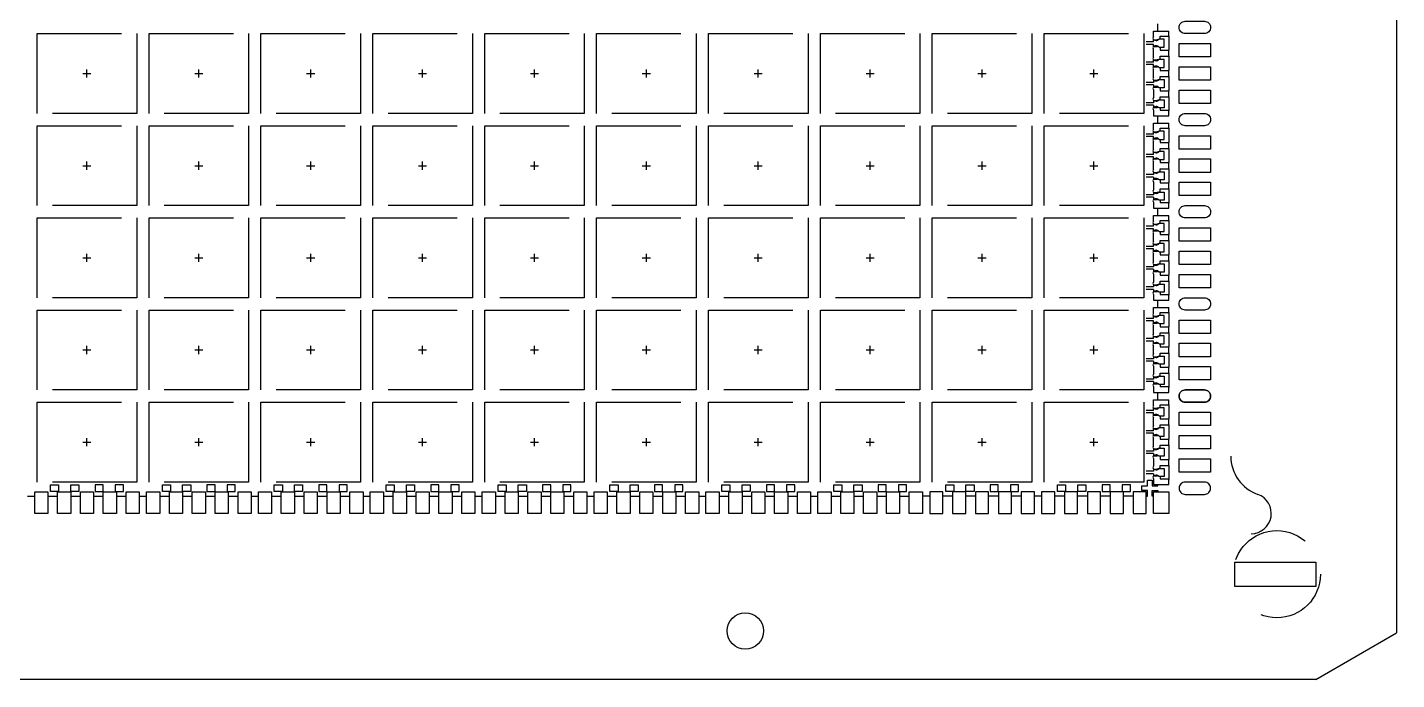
# Model space of a CAD drawing. Header units: millimetres. Extents: x -1.93 to 4.89, y -2.06 to 2.17.
# Drawn here: x -0.005 to 2.025, y -2.058 to -1.092 of the extents above; entities that cross this region are included whole.
import ezdxf

# ---------------------------------------------------------------- set-up
doc = ezdxf.new("R2010")
doc.units = ezdxf.units.MM
doc.header["$LTSCALE"] = 0.5
for name, pattern in [('CENTER', [50.8, 31.75, -6.35, 6.35, -6.35]), ('HIDDEN', [0.375, 0.25, -0.125]), ('PHANTOM', [2.5, 1.25, -0.25, 0.25, -0.25, 0.25, -0.25])]:
    doc.linetypes.add(name, pattern=pattern)
for name, color, linetype in [('1D', 4, 'Continuous'), ('BTM', 7, 'HIDDEN'), ('CEN', 2, 'CENTER'), ('PKG', 1, 'PHANTOM')]:
    doc.layers.add(name, color=color, linetype=linetype)

# ---------------------------------------------------------------- blocks, each defined once
blk = doc.blocks.new('*U0')
at = {"layer": 'CEN', "ltscale": 0.005}
for p, q in [((-0.006, 0), (0.006, 0)), ((0, -0.006), (0, 0.006))]:
    blk.add_line(p, q, dxfattribs=at)
at = {"layer": 'PKG', "color": 1, "linetype": 'HIDDEN'}
blk.add_lwpolyline([(-0.0738, -0.0591), (-0.0738, 0.0591), (0.0738, 0.0591), (0.0738, -0.0591)], close=True, dxfattribs=at)
blk = doc.blocks.new('*U1')
at = {"layer": 'CEN', "color": 0, "linetype": 'ByBlock', "lineweight": -2, "transparency": 16777216}
for p in [(1.659, 0.546), (1.8249, 0.546), (1.9908, 0.546), (2.1567, 0.546), (2.3226, 0.546), (2.4885, 0.546), (2.6544, 0.546), (2.8203, 0.546), (2.9862, 0.546), (3.1521, 0.546), (1.659, 0.4095), (1.8249, 0.4095), (1.9908, 0.4095), (2.1567, 0.4095), (2.3226, 0.4095), (2.4885, 0.4095), (2.6544, 0.4095), (2.8203, 0.4095), (2.9862, 0.4095), (3.1521, 0.4095), (1.659, 0.273), (1.8249, 0.273), (1.9908, 0.273), (2.1567, 0.273), (2.3226, 0.273), (2.4885, 0.273), (2.6544, 0.273), (2.8203, 0.273), (2.9862, 0.273), (3.1521, 0.273), (1.659, 0.1365), (1.8249, 0.1365), (1.9908, 0.1365), (2.1567, 0.1365), (2.3226, 0.1365), (2.4885, 0.1365), (2.6544, 0.1365), (2.8203, 0.1365), (2.9862, 0.1365), (3.1521, 0.1365), (1.659, 0), (1.8249, 0), (1.9908, 0), (2.1567, 0), (2.3226, 0), (2.4885, 0), (2.6544, 0), (2.8203, 0), (2.9862, 0), (3.1521, 0)]:
    blk.add_blockref('*U0', p, dxfattribs=at)

msp = doc.modelspace()

# ---------------------------------------------------------------- linework, layer by layer
for p, q in [((2.0248, -0.663), (2.0248, -1.9887)), ((1.9048, -2.058), (2.0248, -1.9887)), ((1.9048, -2.058), (-1.8527, -2.058))]:
    msp.add_line(p, q)
at = {"ltscale": 0.03}
for p, q in [((1.6644, -1.1061), (1.6644, -1.0974)), ((1.6644, -1.0974), (1.6873, -1.0974)), ((1.6644, -1.1102), (1.6696, -1.1102)), ((1.6726, -1.1093), (1.6696, -1.1102)), ((1.6741, -1.1093), (1.6726, -1.1093)), ((1.6741, -1.1093), (1.6741, -1.1048)), ((1.6741, -1.1048), (1.6873, -1.1048)), ((1.6873, -1.1048), (1.6873, -1.0974)), ((1.6644, -1.1204), (1.6696, -1.1204)), ((1.6644, -1.1361), (1.6644, -1.1244)), ((1.6726, -1.1213), (1.6696, -1.1204)), ((1.6726, -1.1213), (1.6741, -1.1213)), ((1.6741, -1.1213), (1.6741, -1.1258)), ((1.6741, -1.1258), (1.6873, -1.1258)), ((1.6741, -1.1393), (1.6741, -1.1348)), ((1.6741, -1.1348), (1.6873, -1.1348)), ((1.6873, -1.1348), (1.6873, -1.1258)), ((1.6644, -1.1402), (1.6696, -1.1402)), ((1.6644, -1.1504), (1.6696, -1.1504)), ((1.6644, -1.1661), (1.6644, -1.1544)), ((1.6726, -1.1393), (1.6696, -1.1402)), ((1.6726, -1.1513), (1.6696, -1.1504)), ((1.6741, -1.1393), (1.6726, -1.1393)), ((1.6726, -1.1513), (1.6741, -1.1513)), ((1.6741, -1.1513), (1.6741, -1.1558)), ((1.6741, -1.1558), (1.6873, -1.1558)), ((1.6873, -1.1648), (1.6873, -1.1558)), ((1.6644, -1.1702), (1.6696, -1.1702)), ((1.6726, -1.1693), (1.6696, -1.1702)), ((1.6726, -1.1693), (1.6741, -1.1693)), ((1.6741, -1.1693), (1.6741, -1.1648)), ((1.6741, -1.1648), (1.6873, -1.1648)), ((1.6644, -1.1804), (1.6696, -1.1804)), ((1.6644, -1.1844), (1.6644, -1.1961)), ((1.6726, -1.1813), (1.6696, -1.1804)), ((1.6741, -1.1813), (1.6726, -1.1813)), ((1.6741, -1.1813), (1.6741, -1.1858)), ((1.6741, -1.1858), (1.6873, -1.1858)), ((1.6741, -1.1993), (1.6741, -1.1948)), ((1.6741, -1.1948), (1.6873, -1.1948)), ((1.6873, -1.1948), (1.6873, -1.1858)), ((1.6644, -1.2002), (1.6696, -1.2002)), ((1.6644, -1.2002), (1.6696, -1.2002)), ((1.6644, -1.2104), (1.6696, -1.2104)), ((1.6644, -1.2104), (1.6696, -1.2104)), ((1.6644, -1.2144), (1.6644, -1.2231)), ((1.6726, -1.1993), (1.6696, -1.2002)), ((1.6726, -1.2113), (1.6696, -1.2104)), ((1.6726, -1.1993), (1.6741, -1.1993)), ((1.6741, -1.2113), (1.6726, -1.2113)), ((1.6741, -1.2113), (1.6741, -1.2146)), ((1.6741, -1.2146), (1.6873, -1.2146)), ((1.6873, -1.2231), (1.6873, -1.2146)), ((1.6644, -1.2231), (1.6873, -1.2231)), ((1.6644, -1.2426), (1.6644, -1.2339)), ((1.6644, -1.2339), (1.6873, -1.2339)), ((1.6873, -1.2413), (1.6873, -1.2339)), ((1.6644, -1.2467), (1.6696, -1.2467)), ((1.6644, -1.2569), (1.6696, -1.2569)), ((1.6726, -1.2458), (1.6696, -1.2467)), ((1.6726, -1.2578), (1.6696, -1.2569)), ((1.6741, -1.2458), (1.6726, -1.2458)), ((1.6726, -1.2578), (1.6741, -1.2578)), ((1.6741, -1.2458), (1.6741, -1.2413)), ((1.6741, -1.2413), (1.6873, -1.2413)), ((1.6741, -1.2578), (1.6741, -1.2623)), ((1.6644, -1.2726), (1.6644, -1.2609)), ((1.6644, -1.2767), (1.6696, -1.2767)), ((1.6726, -1.2758), (1.6696, -1.2767)), ((1.6741, -1.2758), (1.6726, -1.2758)), ((1.6741, -1.2623), (1.6873, -1.2623)), ((1.6741, -1.2758), (1.6741, -1.2713)), ((1.6741, -1.2713), (1.6873, -1.2713)), ((1.6873, -1.2713), (1.6873, -1.2623)), ((1.6644, -1.2869), (1.6696, -1.2869)), ((1.6644, -1.3026), (1.6644, -1.2909)), ((1.6726, -1.2878), (1.6696, -1.2869)), ((1.6726, -1.2878), (1.6741, -1.2878)), ((1.6741, -1.2878), (1.6741, -1.2923)), ((1.6741, -1.2923), (1.6873, -1.2923)), ((1.6873, -1.3013), (1.6873, -1.2923)), ((1.6644, -1.3067), (1.6696, -1.3067)), ((1.6644, -1.3169), (1.6696, -1.3169)), ((1.6726, -1.3058), (1.6696, -1.3067)), ((1.6726, -1.3178), (1.6696, -1.3169)), ((1.6726, -1.3058), (1.6741, -1.3058)), ((1.6741, -1.3178), (1.6726, -1.3178)), ((1.6741, -1.3058), (1.6741, -1.3013)), ((1.6741, -1.3013), (1.6873, -1.3013)), ((1.6741, -1.3178), (1.6741, -1.3223)), ((1.6644, -1.3209), (1.6644, -1.3326)), ((1.6644, -1.3367), (1.6696, -1.3367)), ((1.6644, -1.3367), (1.6696, -1.3367)), ((1.6726, -1.3358), (1.6696, -1.3367)), ((1.6726, -1.3358), (1.6741, -1.3358)), ((1.6741, -1.3223), (1.6873, -1.3223)), ((1.6741, -1.3358), (1.6741, -1.3313)), ((1.6741, -1.3313), (1.6873, -1.3313)), ((1.6873, -1.3313), (1.6873, -1.3223)), ((1.6644, -1.3469), (1.6696, -1.3469)), ((1.6644, -1.3469), (1.6696, -1.3469)), ((1.6644, -1.3509), (1.6644, -1.3596)), ((1.6644, -1.3596), (1.6873, -1.3596)), ((1.6726, -1.3478), (1.6696, -1.3469)), ((1.6741, -1.3478), (1.6726, -1.3478)), ((1.6741, -1.3478), (1.6741, -1.3511)), ((1.6741, -1.3511), (1.6873, -1.3511)), ((1.6873, -1.3596), (1.6873, -1.3511)), ((1.6644, -1.3791), (1.6644, -1.3704)), ((1.6644, -1.3704), (1.6873, -1.3704)), ((1.6741, -1.3823), (1.6741, -1.3778)), ((1.6741, -1.3778), (1.6873, -1.3778)), ((1.6873, -1.3778), (1.6873, -1.3704)), ((1.6644, -1.3832), (1.6696, -1.3832)), ((1.6644, -1.3934), (1.6696, -1.3934)), ((1.6644, -1.4091), (1.6644, -1.3974)), ((1.6726, -1.3823), (1.6696, -1.3832)), ((1.6726, -1.3943), (1.6696, -1.3934)), ((1.6741, -1.3823), (1.6726, -1.3823)), ((1.6726, -1.3943), (1.6741, -1.3943)), ((1.6741, -1.3943), (1.6741, -1.3988)), ((1.6741, -1.3988), (1.6873, -1.3988)), ((1.6873, -1.4078), (1.6873, -1.3988)), ((1.6644, -1.4132), (1.6696, -1.4132)), ((1.6726, -1.4123), (1.6696, -1.4132)), ((1.6741, -1.4123), (1.6726, -1.4123)), ((1.6741, -1.4123), (1.6741, -1.4078)), ((1.6741, -1.4078), (1.6873, -1.4078)), ((1.6644, -1.4234), (1.6696, -1.4234)), ((1.6644, -1.4391), (1.6644, -1.4274)), ((1.6726, -1.4243), (1.6696, -1.4234)), ((1.6726, -1.4243), (1.6741, -1.4243)), ((1.6741, -1.4243), (1.6741, -1.4288)), ((1.6741, -1.4288), (1.6873, -1.4288)), ((1.6741, -1.4423), (1.6741, -1.4378)), ((1.6741, -1.4378), (1.6873, -1.4378)), ((1.6873, -1.4378), (1.6873, -1.4288)), ((1.6644, -1.4432), (1.6696, -1.4432)), ((1.6644, -1.4534), (1.6696, -1.4534)), ((1.6644, -1.4574), (1.6644, -1.4691)), ((1.6726, -1.4423), (1.6696, -1.4432)), ((1.6726, -1.4543), (1.6696, -1.4534)), ((1.6726, -1.4423), (1.6741, -1.4423)), ((1.6741, -1.4543), (1.6726, -1.4543)), ((1.6741, -1.4543), (1.6741, -1.4588)), ((1.6741, -1.4588), (1.6873, -1.4588)), ((1.6873, -1.4678), (1.6873, -1.4588)), ((1.6644, -1.4732), (1.6696, -1.4732)), ((1.6644, -1.4732), (1.6696, -1.4732)), ((1.6726, -1.4723), (1.6696, -1.4732)), ((1.6726, -1.4723), (1.6741, -1.4723)), ((1.6741, -1.4723), (1.6741, -1.4678)), ((1.6741, -1.4678), (1.6873, -1.4678)), ((1.6644, -1.4834), (1.6696, -1.4834)), ((1.6644, -1.4834), (1.6696, -1.4834)), ((1.6644, -1.4874), (1.6644, -1.4961)), ((1.6644, -1.4961), (1.6873, -1.4961)), ((1.6726, -1.4843), (1.6696, -1.4834)), ((1.6741, -1.4843), (1.6726, -1.4843)), ((1.6741, -1.4843), (1.6741, -1.4876)), ((1.6741, -1.4876), (1.6873, -1.4876)), ((1.6873, -1.4961), (1.6873, -1.4876)), ((1.6644, -1.5156), (1.6644, -1.5069)), ((1.6644, -1.5069), (1.6873, -1.5069)), ((1.6644, -1.5197), (1.6696, -1.5197)), ((1.6726, -1.5188), (1.6696, -1.5197)), ((1.6741, -1.5188), (1.6726, -1.5188)), ((1.6741, -1.5188), (1.6741, -1.5143)), ((1.6741, -1.5143), (1.6873, -1.5143)), ((1.6873, -1.5143), (1.6873, -1.5069)), ((1.6644, -1.5299), (1.6696, -1.5299)), ((1.6644, -1.5456), (1.6644, -1.5339)), ((1.6726, -1.5308), (1.6696, -1.5299)), ((1.6726, -1.5308), (1.6741, -1.5308)), ((1.6741, -1.5308), (1.6741, -1.5353)), ((1.6741, -1.5353), (1.6873, -1.5353)), ((1.6873, -1.5443), (1.6873, -1.5353)), ((1.6644, -1.5497), (1.6696, -1.5497)), ((1.6644, -1.5599), (1.6696, -1.5599)), ((1.6726, -1.5488), (1.6696, -1.5497)), ((1.6726, -1.5608), (1.6696, -1.5599)), ((1.6741, -1.5488), (1.6726, -1.5488)), ((1.6726, -1.5608), (1.6741, -1.5608)), ((1.6741, -1.5488), (1.6741, -1.5443)), ((1.6741, -1.5443), (1.6873, -1.5443)), ((1.6741, -1.5608), (1.6741, -1.5653)), ((1.6644, -1.5756), (1.6644, -1.5639)), ((1.6644, -1.5797), (1.6696, -1.5797)), ((1.6726, -1.5788), (1.6696, -1.5797)), ((1.6726, -1.5788), (1.6741, -1.5788)), ((1.6741, -1.5653), (1.6873, -1.5653)), ((1.6741, -1.5788), (1.6741, -1.5743)), ((1.6741, -1.5743), (1.6873, -1.5743)), ((1.6873, -1.5743), (1.6873, -1.5653)), ((1.6644, -1.5899), (1.6696, -1.5899)), ((1.6644, -1.5939), (1.6644, -1.6056)), ((1.6726, -1.5908), (1.6696, -1.5899)), ((1.6741, -1.5908), (1.6726, -1.5908)), ((1.6741, -1.5908), (1.6741, -1.5953)), ((1.6741, -1.5953), (1.6873, -1.5953)), ((1.6873, -1.6043), (1.6873, -1.5953)), ((1.6644, -1.6097), (1.6696, -1.6097)), ((1.6644, -1.6097), (1.6696, -1.6097)), ((1.6644, -1.6199), (1.6696, -1.6199)), ((1.6644, -1.6199), (1.6696, -1.6199)), ((1.6644, -1.6239), (1.6644, -1.6326)), ((1.6726, -1.6088), (1.6696, -1.6097)), ((1.6726, -1.6208), (1.6696, -1.6199)), ((1.6726, -1.6088), (1.6741, -1.6088)), ((1.6741, -1.6208), (1.6726, -1.6208)), ((1.6741, -1.6088), (1.6741, -1.6043)), ((1.6741, -1.6043), (1.6873, -1.6043)), ((1.6741, -1.6208), (1.6741, -1.6241)), ((1.6741, -1.6241), (1.6873, -1.6241)), ((1.6873, -1.6326), (1.6873, -1.6241)), ((1.6644, -1.6326), (1.6873, -1.6326)), ((1.6644, -1.6521), (1.6644, -1.6434)), ((1.6644, -1.6434), (1.6873, -1.6434)), ((1.6873, -1.6508), (1.6873, -1.6434)), ((1.6644, -1.6562), (1.6696, -1.6562)), ((1.6726, -1.6553), (1.6696, -1.6562)), ((1.6741, -1.6553), (1.6726, -1.6553)), ((1.6741, -1.6553), (1.6741, -1.6508)), ((1.6741, -1.6508), (1.6873, -1.6508)), ((1.6644, -1.6664), (1.6696, -1.6664)), ((1.6644, -1.6821), (1.6644, -1.6704)), ((1.6726, -1.6673), (1.6696, -1.6664)), ((1.6726, -1.6673), (1.6741, -1.6673)), ((1.6741, -1.6673), (1.6741, -1.6718)), ((1.6741, -1.6718), (1.6873, -1.6718)), ((1.6741, -1.6853), (1.6741, -1.6808)), ((1.6741, -1.6808), (1.6873, -1.6808)), ((1.6873, -1.6808), (1.6873, -1.6718)), ((1.6644, -1.6862), (1.6696, -1.6862)), ((1.6644, -1.6964), (1.6696, -1.6964)), ((1.6644, -1.7121), (1.6644, -1.7004)), ((1.6726, -1.6853), (1.6696, -1.6862)), ((1.6726, -1.6973), (1.6696, -1.6964)), ((1.6741, -1.6853), (1.6726, -1.6853)), ((1.6726, -1.6973), (1.6741, -1.6973)), ((1.6741, -1.6973), (1.6741, -1.7018)), ((1.6741, -1.7018), (1.6873, -1.7018)), ((1.6873, -1.7108), (1.6873, -1.7018)), ((1.6644, -1.7162), (1.6696, -1.7162)), ((1.6726, -1.7153), (1.6696, -1.7162)), ((1.6726, -1.7153), (1.6741, -1.7153)), ((1.6741, -1.7153), (1.6741, -1.7108)), ((1.6741, -1.7108), (1.6873, -1.7108)), ((1.6644, -1.7264), (1.6696, -1.7264)), ((1.6644, -1.7304), (1.6644, -1.7421)), ((1.6726, -1.7273), (1.6696, -1.7264)), ((1.6726, -1.7453), (1.6696, -1.7462)), ((1.6741, -1.7273), (1.6726, -1.7273)), ((1.6726, -1.7453), (1.6741, -1.7453)), ((1.6741, -1.7273), (1.6741, -1.7318)), ((1.6741, -1.7318), (1.6873, -1.7318)), ((1.6741, -1.7453), (1.6741, -1.7408)), ((1.6741, -1.7408), (1.6873, -1.7408)), ((1.6873, -1.7408), (1.6873, -1.7318)), ((1.6644, -1.7462), (1.6696, -1.7462)), ((1.6644, -1.7462), (1.6696, -1.7462)), ((1.6644, -1.7564), (1.6696, -1.7564)), ((1.6644, -1.7564), (1.6696, -1.7564)), ((1.6644, -1.7604), (1.6644, -1.7691)), ((1.6726, -1.7573), (1.6696, -1.7564)), ((1.6741, -1.7573), (1.6726, -1.7573)), ((1.6741, -1.7573), (1.6741, -1.7606)), ((1.6741, -1.7606), (1.6873, -1.7606)), ((1.6873, -1.7691), (1.6873, -1.7606)), ((1.6644, -1.7691), (1.6873, -1.7691))]:
    msp.add_line(p, q, dxfattribs=at)
for points in [[(1.7115, -1.0829), (1.7398, -1.0829, -0.414214), (1.749, -1.092), (1.749, -1.092, -0.414214), (1.7398, -1.1012), (1.7115, -1.1012, -0.414214), (1.7023, -1.092), (1.7023, -1.092, -0.414214)], [(1.7115, -1.2194), (1.7398, -1.2194, -0.414214), (1.749, -1.2285), (1.749, -1.2285, -0.414214), (1.7398, -1.2377), (1.7115, -1.2377, -0.414214), (1.7023, -1.2285), (1.7023, -1.2285, -0.414214)], [(1.7115, -1.3559), (1.7398, -1.3559, -0.414214), (1.749, -1.365), (1.749, -1.365, -0.414214), (1.7398, -1.3742), (1.7115, -1.3742, -0.414214), (1.7023, -1.365), (1.7023, -1.365, -0.414214)], [(1.7115, -1.4924), (1.7398, -1.4924, -0.414214), (1.749, -1.5015), (1.749, -1.5015, -0.414214), (1.7398, -1.5107), (1.7115, -1.5107, -0.414214), (1.7023, -1.5015), (1.7023, -1.5015, -0.414214)], [(1.7115, -1.6289), (1.7398, -1.6289, -0.414214), (1.749, -1.638), (1.749, -1.638, -0.414214), (1.7398, -1.6472), (1.7115, -1.6472, -0.414214), (1.7023, -1.638), (1.7023, -1.638, -0.414214)], [(1.7115, -1.6472), (1.7398, -1.6472, 0.414214), (1.749, -1.638), (1.749, -1.638, 0.414214), (1.7398, -1.6289), (1.7115, -1.6289, 0.414214), (1.7023, -1.638), (1.7023, -1.638, 0.414214)], [(1.7115, -1.7837), (1.7398, -1.7837, 0.414214), (1.749, -1.7745), (1.749, -1.7745, 0.414214), (1.7398, -1.7654), (1.7115, -1.7654, 0.414214), (1.7023, -1.7745), (1.7023, -1.7745, 0.414214)]]:
    msp.add_lwpolyline(points, format="xyb", close=True, dxfattribs=at)
for points in [[(1.7023, -1.1159), (1.749, -1.1159), (1.749, -1.1357), (1.7023, -1.1357)], [(1.7023, -1.1504), (1.749, -1.1504), (1.749, -1.1702), (1.7023, -1.1702)], [(1.7023, -1.1849), (1.749, -1.1849), (1.749, -1.2047), (1.7023, -1.2047)], [(1.7023, -1.2524), (1.749, -1.2524), (1.749, -1.2722), (1.7023, -1.2722)], [(1.7023, -1.2869), (1.749, -1.2869), (1.749, -1.3067), (1.7023, -1.3067)], [(1.7023, -1.3214), (1.749, -1.3214), (1.749, -1.3412), (1.7023, -1.3412)], [(1.7023, -1.3889), (1.749, -1.3889), (1.749, -1.4087), (1.7023, -1.4087)], [(1.7023, -1.4234), (1.749, -1.4234), (1.749, -1.4432), (1.7023, -1.4432)], [(1.7023, -1.4579), (1.749, -1.4579), (1.749, -1.4777), (1.7023, -1.4777)], [(1.7023, -1.5254), (1.749, -1.5254), (1.749, -1.5452), (1.7023, -1.5452)], [(1.7023, -1.5599), (1.749, -1.5599), (1.749, -1.5797), (1.7023, -1.5797)], [(1.7023, -1.5944), (1.749, -1.5944), (1.749, -1.6142), (1.7023, -1.6142)], [(1.7023, -1.6619), (1.749, -1.6619), (1.749, -1.6817), (1.7023, -1.6817)], [(1.7023, -1.6964), (1.749, -1.6964), (1.749, -1.7162), (1.7023, -1.7162)], [(1.7023, -1.7309), (1.749, -1.7309), (1.749, -1.7507), (1.7023, -1.7507)], [(0.0054, -1.7799), (0.0249, -1.7799), (0.0249, -1.812), (0.0054, -1.812)], [(0.0393, -1.7799), (0.0588, -1.7799), (0.0588, -1.812), (0.0393, -1.812)], [(0.0732, -1.7799), (0.0927, -1.7799), (0.0927, -1.812), (0.0732, -1.812)], [(0.1071, -1.7799), (0.1266, -1.7799), (0.1266, -1.812), (0.1071, -1.812)], [(0.141, -1.7799), (0.1605, -1.7799), (0.1605, -1.812), (0.141, -1.812)], [(0.1713, -1.7799), (0.1908, -1.7799), (0.1908, -1.812), (0.1713, -1.812)], [(0.2052, -1.7799), (0.2247, -1.7799), (0.2247, -1.812), (0.2052, -1.812)], [(0.2391, -1.7799), (0.2586, -1.7799), (0.2586, -1.812), (0.2391, -1.812)], [(0.273, -1.7799), (0.2925, -1.7799), (0.2925, -1.812), (0.273, -1.812)], [(0.3069, -1.7799), (0.3264, -1.7799), (0.3264, -1.812), (0.3069, -1.812)], [(0.3372, -1.7799), (0.3567, -1.7799), (0.3567, -1.812), (0.3372, -1.812)], [(0.3711, -1.7799), (0.3906, -1.7799), (0.3906, -1.812), (0.3711, -1.812)], [(0.405, -1.7799), (0.4245, -1.7799), (0.4245, -1.812), (0.405, -1.812)], [(0.4389, -1.7799), (0.4584, -1.7799), (0.4584, -1.812), (0.4389, -1.812)], [(0.4728, -1.7799), (0.4923, -1.7799), (0.4923, -1.812), (0.4728, -1.812)], [(0.5031, -1.7799), (0.5226, -1.7799), (0.5226, -1.812), (0.5031, -1.812)], [(0.537, -1.7799), (0.5565, -1.7799), (0.5565, -1.812), (0.537, -1.812)], [(0.5709, -1.7799), (0.5904, -1.7799), (0.5904, -1.812), (0.5709, -1.812)], [(0.6048, -1.7799), (0.6243, -1.7799), (0.6243, -1.812), (0.6048, -1.812)], [(0.6387, -1.7799), (0.6582, -1.7799), (0.6582, -1.812), (0.6387, -1.812)], [(0.669, -1.7799), (0.6885, -1.7799), (0.6885, -1.812), (0.669, -1.812)], [(0.7029, -1.7799), (0.7224, -1.7799), (0.7224, -1.812), (0.7029, -1.812)], [(0.7368, -1.7799), (0.7563, -1.7799), (0.7563, -1.812), (0.7368, -1.812)], [(0.7707, -1.7799), (0.7902, -1.7799), (0.7902, -1.812), (0.7707, -1.812)], [(0.8046, -1.7799), (0.8241, -1.7799), (0.8241, -1.812), (0.8046, -1.812)], [(0.8349, -1.7799), (0.8544, -1.7799), (0.8544, -1.812), (0.8349, -1.812)], [(0.8688, -1.7799), (0.8883, -1.7799), (0.8883, -1.812), (0.8688, -1.812)], [(0.9027, -1.7799), (0.9222, -1.7799), (0.9222, -1.812), (0.9027, -1.812)], [(0.9366, -1.7799), (0.9561, -1.7799), (0.9561, -1.812), (0.9366, -1.812)], [(0.9705, -1.7799), (0.99, -1.7799), (0.99, -1.812), (0.9705, -1.812)], [(1.0008, -1.7799), (1.0203, -1.7799), (1.0203, -1.812), (1.0008, -1.812)], [(1.0347, -1.7799), (1.0542, -1.7799), (1.0542, -1.812), (1.0347, -1.812)], [(1.0686, -1.7799), (1.0881, -1.7799), (1.0881, -1.812), (1.0686, -1.812)], [(1.1025, -1.7799), (1.122, -1.7799), (1.122, -1.812), (1.1025, -1.812)], [(1.1364, -1.7799), (1.1559, -1.7799), (1.1559, -1.812), (1.1364, -1.812)], [(1.1667, -1.7799), (1.1862, -1.7799), (1.1862, -1.812), (1.1667, -1.812)], [(1.2006, -1.7799), (1.2201, -1.7799), (1.2201, -1.812), (1.2006, -1.812)], [(1.2345, -1.7799), (1.254, -1.7799), (1.254, -1.812), (1.2345, -1.812)], [(1.2684, -1.7799), (1.2879, -1.7799), (1.2879, -1.812), (1.2684, -1.812)], [(1.3023, -1.7799), (1.3218, -1.7799), (1.3218, -1.812), (1.3023, -1.812)], [(1.3521, -1.7799), (1.3326, -1.7799), (1.3326, -1.812), (1.3521, -1.812)], [(1.386, -1.7799), (1.3665, -1.7799), (1.3665, -1.812), (1.386, -1.812)], [(1.4199, -1.7799), (1.4004, -1.7799), (1.4004, -1.812), (1.4199, -1.812)], [(1.4538, -1.7799), (1.4343, -1.7799), (1.4343, -1.812), (1.4538, -1.812)], [(1.4877, -1.7799), (1.4682, -1.7799), (1.4682, -1.812), (1.4877, -1.812)], [(1.518, -1.7799), (1.4985, -1.7799), (1.4985, -1.812), (1.518, -1.812)], [(1.5519, -1.7799), (1.5324, -1.7799), (1.5324, -1.812), (1.5519, -1.812)], [(1.5858, -1.7799), (1.5663, -1.7799), (1.5663, -1.812), (1.5858, -1.812)], [(1.6197, -1.7799), (1.6002, -1.7799), (1.6002, -1.812), (1.6197, -1.812)], [(1.6536, -1.7799), (1.6341, -1.7799), (1.6341, -1.812), (1.6536, -1.812)], [(1.6644, -1.7799), (1.6873, -1.7799), (1.6873, -1.812), (1.6644, -1.812)]]:
    msp.add_lwpolyline(points, close=True, dxfattribs=at)
at = {"ltscale": 0.1}
msp.add_lwpolyline([(1.7848, -1.884), (1.9048, -1.884), (1.9048, -1.92), (1.7848, -1.92)], close=True, dxfattribs=at)
at = {"color": 0}
msp.add_circle((1.059, -1.986), 0.027, dxfattribs=at)
at = {"ltscale": 0.03}
for centre, radius, start, end in [((1.6662, -1.1081), 0.00275, 132.2759, 227.7241), ((1.6686, -1.1036), 0.00775, 237.5482, 266.9625), ((1.6682, -1.1055), 0.00582, 269.7529, 320.2809), ((1.6662, -1.1224), 0.00275, 132.2759, 227.7241), ((1.6662, -1.1381), 0.00275, 132.2759, 227.7241), ((1.6686, -1.1269), 0.00775, 93.0375, 122.4518), ((1.6682, -1.125), 0.00582, 39.7191, 90.2471), ((1.6662, -1.1524), 0.00275, 132.2759, 227.7241), ((1.6686, -1.1336), 0.00775, 237.5482, 266.9625), ((1.6686, -1.1569), 0.00775, 93.0375, 122.4518), ((1.6682, -1.1355), 0.00582, 269.7529, 320.2809), ((1.6682, -1.155), 0.00582, 39.7191, 90.2471), ((1.6662, -1.1681), 0.00275, 132.2759, 227.7241), ((1.6686, -1.1636), 0.00775, 237.5482, 266.9625), ((1.6682, -1.1655), 0.00582, 269.7529, 320.2809), ((1.6662, -1.1824), 0.00275, 132.2759, 227.7241), ((1.6662, -1.1981), 0.00275, 132.2759, 227.7241), ((1.6686, -1.1869), 0.00775, 93.0375, 122.4518), ((1.6682, -1.185), 0.00582, 39.7191, 90.2471), ((1.6662, -1.2124), 0.00275, 132.2759, 227.7241), ((1.6686, -1.1936), 0.00775, 237.5482, 266.9625), ((1.6686, -1.2169), 0.00775, 93.0375, 122.4518), ((1.6682, -1.1955), 0.00582, 269.7529, 320.2809), ((1.6682, -1.215), 0.00582, 39.7191, 90.2471), ((1.6662, -1.2446), 0.00275, 132.2759, 227.7241), ((1.6662, -1.2589), 0.00275, 132.2759, 227.7241), ((1.6686, -1.2401), 0.00775, 237.5482, 266.9625), ((1.6686, -1.2634), 0.00775, 93.0375, 122.4518), ((1.6682, -1.242), 0.00582, 269.7529, 320.2809), ((1.6682, -1.2615), 0.00582, 39.7191, 90.2471), ((1.6662, -1.2746), 0.00275, 132.2759, 227.7241), ((1.6686, -1.2701), 0.00775, 237.5482, 266.9625), ((1.6682, -1.272), 0.00582, 269.7529, 320.2809), ((1.6662, -1.2889), 0.00275, 132.2759, 227.7241), ((1.6686, -1.2934), 0.00775, 93.0375, 122.4518), ((1.6682, -1.2915), 0.00582, 39.7191, 90.2471), ((1.6662, -1.3046), 0.00275, 132.2759, 227.7241), ((1.6662, -1.3189), 0.00275, 132.2759, 227.7241), ((1.6686, -1.3001), 0.00775, 237.5482, 266.9625), ((1.6686, -1.3234), 0.00775, 93.0375, 122.4518), ((1.6682, -1.302), 0.00582, 269.7529, 320.2809), ((1.6682, -1.3215), 0.00582, 39.7191, 90.2471), ((1.6662, -1.3346), 0.00275, 132.2759, 227.7241), ((1.6686, -1.3301), 0.00775, 237.5482, 266.9625), ((1.6682, -1.332), 0.00582, 269.7529, 320.2809), ((1.6662, -1.3489), 0.00275, 132.2759, 227.7241), ((1.6686, -1.3534), 0.00775, 93.0375, 122.4518), ((1.6682, -1.3515), 0.00582, 39.7191, 90.2471), ((1.6662, -1.3811), 0.00275, 132.2759, 227.7241), ((1.6662, -1.3954), 0.00275, 132.2759, 227.7241), ((1.6686, -1.3766), 0.00775, 237.5482, 266.9625), ((1.6686, -1.3999), 0.00775, 93.0375, 122.4518), ((1.6682, -1.3785), 0.00582, 269.7529, 320.2809), ((1.6682, -1.398), 0.00582, 39.7191, 90.2471), ((1.6662, -1.4111), 0.00275, 132.2759, 227.7241), ((1.6686, -1.4066), 0.00775, 237.5482, 266.9625), ((1.6682, -1.4085), 0.00582, 269.7529, 320.2809), ((1.6662, -1.4254), 0.00275, 132.2759, 227.7241), ((1.6662, -1.4411), 0.00275, 132.2759, 227.7241), ((1.6686, -1.4299), 0.00775, 93.0375, 122.4518), ((1.6682, -1.428), 0.00582, 39.7191, 90.2471), ((1.6662, -1.4554), 0.00275, 132.2759, 227.7241), ((1.6686, -1.4366), 0.00775, 237.5482, 266.9625), ((1.6686, -1.4599), 0.00775, 93.0375, 122.4518), ((1.6682, -1.4385), 0.00582, 269.7529, 320.2809), ((1.6682, -1.458), 0.00582, 39.7191, 90.2471), ((1.6662, -1.4711), 0.00275, 132.2759, 227.7241), ((1.6686, -1.4666), 0.00775, 237.5482, 266.9625), ((1.6682, -1.4685), 0.00582, 269.7529, 320.2809), ((1.6662, -1.4854), 0.00275, 132.2759, 227.7241), ((1.6686, -1.4899), 0.00775, 93.0375, 122.4518), ((1.6682, -1.488), 0.00582, 39.7191, 90.2471), ((1.6662, -1.5176), 0.00275, 132.2759, 227.7241), ((1.6686, -1.5131), 0.00775, 237.5482, 266.9625), ((1.6682, -1.515), 0.00582, 269.7529, 320.2809), ((1.6662, -1.5319), 0.00275, 132.2759, 227.7241), ((1.6686, -1.5364), 0.00775, 93.0375, 122.4518), ((1.6682, -1.5345), 0.00582, 39.7191, 90.2471), ((1.6662, -1.5476), 0.00275, 132.2759, 227.7241), ((1.6662, -1.5619), 0.00275, 132.2759, 227.7241), ((1.6686, -1.5431), 0.00775, 237.5482, 266.9625), ((1.6686, -1.5664), 0.00775, 93.0375, 122.4518), ((1.6682, -1.545), 0.00582, 269.7529, 320.2809), ((1.6682, -1.5645), 0.00582, 39.7191, 90.2471), ((1.6662, -1.5776), 0.00275, 132.2759, 227.7241), ((1.6686, -1.5731), 0.00775, 237.5482, 266.9625), ((1.6682, -1.575), 0.00582, 269.7529, 320.2809), ((1.6662, -1.5919), 0.00275, 132.2759, 227.7241), ((1.6686, -1.5964), 0.00775, 93.0375, 122.4518), ((1.6682, -1.5945), 0.00582, 39.7191, 90.2471), ((1.6662, -1.6076), 0.00275, 132.2759, 227.7241), ((1.6662, -1.6219), 0.00275, 132.2759, 227.7241), ((1.6686, -1.6031), 0.00775, 237.5482, 266.9625), ((1.6686, -1.6264), 0.00775, 93.0375, 122.4518), ((1.6682, -1.605), 0.00582, 269.7529, 320.2809), ((1.6682, -1.6245), 0.00582, 39.7191, 90.2471), ((1.6662, -1.6541), 0.00275, 132.2759, 227.7241), ((1.6686, -1.6496), 0.00775, 237.5482, 266.9625), ((1.6682, -1.6515), 0.00582, 269.7529, 320.2809), ((1.6662, -1.6684), 0.00275, 132.2759, 227.7241), ((1.6662, -1.6841), 0.00275, 132.2759, 227.7241), ((1.6686, -1.6729), 0.00775, 93.0375, 122.4518), ((1.6682, -1.671), 0.00582, 39.7191, 90.2471), ((1.6662, -1.6984), 0.00275, 132.2759, 227.7241), ((1.6686, -1.6796), 0.00775, 237.5482, 266.9625), ((1.6686, -1.7029), 0.00775, 93.0375, 122.4518), ((1.6682, -1.6815), 0.00582, 269.7529, 320.2809), ((1.6682, -1.701), 0.00582, 39.7191, 90.2471), ((1.6662, -1.7141), 0.00275, 132.2759, 227.7241), ((1.6686, -1.7096), 0.00775, 237.5482, 266.9625), ((1.6686, -1.7329), 0.00775, 93.0375, 122.4518), ((1.6682, -1.7115), 0.00582, 269.7529, 320.2809), ((1.6682, -1.731), 0.00582, 39.7191, 90.2471), ((1.6662, -1.7284), 0.00275, 132.2759, 227.7241), ((1.6662, -1.7441), 0.00275, 132.2759, 227.7241), ((1.6682, -1.7415), 0.00582, 269.7529, 320.2809), ((1.6662, -1.7584), 0.00275, 132.2759, 227.7241), ((1.6686, -1.7396), 0.00775, 237.5482, 266.9625), ((1.6686, -1.7629), 0.00775, 93.0375, 122.4518), ((1.6682, -1.761), 0.00582, 39.7191, 90.2471)]:
    msp.add_arc(centre, radius, start, end, dxfattribs=at)
at = {"layer": '1D', "linetype": 'HIDDEN'}
msp.add_circle((1.8472, -1.902), 0.0646, dxfattribs=at)
at = {"layer": '1D', "color": 4}
for centre, radius, start, end in [((1.839, -1.7271), 0.06, 180, 250.5288), ((1.809, -1.812), 0.03, 270, 70.5288)]:
    msp.add_arc(centre, radius, start, end, dxfattribs=at)
at = {"layer": 'BTM', "ltscale": 0.03}
for p, q in [((1.671, -1.0974), (1.671, -1.0866)), ((1.6644, -1.1135), (1.6536, -1.1135)), ((1.6644, -1.1135), (1.6644, -1.1102)), ((1.6873, -1.1048), (1.6873, -1.1258)), ((1.6644, -1.1171), (1.6536, -1.1171)), ((1.6644, -1.1204), (1.6644, -1.1171)), ((1.6873, -1.1348), (1.6873, -1.1558)), ((1.6644, -1.1435), (1.6536, -1.1435)), ((1.6644, -1.1471), (1.6536, -1.1471)), ((1.6644, -1.1435), (1.6644, -1.1402)), ((1.6644, -1.1504), (1.6644, -1.1471)), ((1.6644, -1.1735), (1.6536, -1.1735)), ((1.6644, -1.1771), (1.6536, -1.1771)), ((1.6644, -1.1702), (1.6644, -1.1735)), ((1.6644, -1.1771), (1.6644, -1.1804)), ((1.6873, -1.1648), (1.6873, -1.1858)), ((1.6873, -1.1948), (1.6873, -1.2158)), ((1.6644, -1.2035), (1.6536, -1.2035)), ((1.6644, -1.2071), (1.6536, -1.2071)), ((1.6644, -1.2002), (1.6644, -1.2035)), ((1.6644, -1.2071), (1.6644, -1.2104)), ((1.671, -1.2339), (1.671, -1.2231)), ((1.6644, -1.25), (1.6536, -1.25)), ((1.6644, -1.2536), (1.6536, -1.2536)), ((1.6644, -1.25), (1.6644, -1.2467)), ((1.6644, -1.2569), (1.6644, -1.2536)), ((1.6873, -1.2413), (1.6873, -1.2623)), ((1.6644, -1.28), (1.6644, -1.2767)), ((1.6873, -1.2713), (1.6873, -1.2923)), ((1.6644, -1.28), (1.6536, -1.28)), ((1.6644, -1.2836), (1.6536, -1.2836)), ((1.6644, -1.2869), (1.6644, -1.2836)), ((1.6644, -1.31), (1.6536, -1.31)), ((1.6644, -1.3136), (1.6536, -1.3136)), ((1.6644, -1.3067), (1.6644, -1.31)), ((1.6644, -1.3136), (1.6644, -1.3169)), ((1.6873, -1.3013), (1.6873, -1.3223)), ((1.6644, -1.3367), (1.6644, -1.34)), ((1.6873, -1.3313), (1.6873, -1.3523)), ((1.6644, -1.34), (1.6536, -1.34)), ((1.6644, -1.3436), (1.6536, -1.3436)), ((1.6644, -1.3436), (1.6644, -1.3469)), ((1.671, -1.3704), (1.671, -1.3596)), ((1.6873, -1.3778), (1.6873, -1.3988)), ((1.6644, -1.3865), (1.6536, -1.3865)), ((1.6644, -1.3901), (1.6536, -1.3901)), ((1.6644, -1.3865), (1.6644, -1.3832)), ((1.6644, -1.3934), (1.6644, -1.3901)), ((1.6644, -1.4165), (1.6536, -1.4165)), ((1.6644, -1.4201), (1.6536, -1.4201)), ((1.6644, -1.4165), (1.6644, -1.4132)), ((1.6644, -1.4234), (1.6644, -1.4201)), ((1.6873, -1.4078), (1.6873, -1.4288)), ((1.6873, -1.4378), (1.6873, -1.4588)), ((1.6644, -1.4465), (1.6536, -1.4465)), ((1.6644, -1.4501), (1.6536, -1.4501)), ((1.6644, -1.4432), (1.6644, -1.4465)), ((1.6644, -1.4501), (1.6644, -1.4534)), ((1.6644, -1.4765), (1.6536, -1.4765)), ((1.6644, -1.4801), (1.6536, -1.4801)), ((1.6644, -1.4732), (1.6644, -1.4765)), ((1.6644, -1.4801), (1.6644, -1.4834)), ((1.6873, -1.4678), (1.6873, -1.4888)), ((1.671, -1.5069), (1.671, -1.4961)), ((1.6644, -1.523), (1.6644, -1.5197)), ((1.6873, -1.5143), (1.6873, -1.5353)), ((1.6644, -1.523), (1.6536, -1.523)), ((1.6644, -1.5266), (1.6536, -1.5266)), ((1.6644, -1.5299), (1.6644, -1.5266)), ((1.6644, -1.553), (1.6536, -1.553)), ((1.6644, -1.5566), (1.6536, -1.5566)), ((1.6644, -1.553), (1.6644, -1.5497)), ((1.6644, -1.5599), (1.6644, -1.5566)), ((1.6873, -1.5443), (1.6873, -1.5653)), ((1.6644, -1.583), (1.6536, -1.583)), ((1.6644, -1.5797), (1.6644, -1.583)), ((1.6873, -1.5743), (1.6873, -1.5953)), ((1.6644, -1.5866), (1.6536, -1.5866)), ((1.6644, -1.5866), (1.6644, -1.5899)), ((1.6644, -1.613), (1.6536, -1.613)), ((1.6644, -1.6166), (1.6536, -1.6166)), ((1.6644, -1.6097), (1.6644, -1.613)), ((1.6644, -1.6166), (1.6644, -1.6199)), ((1.6873, -1.6043), (1.6873, -1.6253)), ((1.671, -1.6434), (1.671, -1.6326)), ((1.6644, -1.6595), (1.6536, -1.6595)), ((1.6644, -1.6631), (1.6536, -1.6631)), ((1.6644, -1.6595), (1.6644, -1.6562)), ((1.6644, -1.6664), (1.6644, -1.6631)), ((1.6873, -1.6508), (1.6873, -1.6718)), ((1.6873, -1.6808), (1.6873, -1.7018)), ((1.6644, -1.6895), (1.6536, -1.6895)), ((1.6644, -1.6931), (1.6536, -1.6931)), ((1.6644, -1.6895), (1.6644, -1.6862)), ((1.6644, -1.6964), (1.6644, -1.6931)), ((1.6644, -1.7195), (1.6536, -1.7195)), ((1.6644, -1.7231), (1.6536, -1.7231)), ((1.6644, -1.7162), (1.6644, -1.7195)), ((1.6644, -1.7231), (1.6644, -1.7264)), ((1.6873, -1.7108), (1.6873, -1.7318)), ((1.6873, -1.7408), (1.6873, -1.7618)), ((1.6644, -1.7495), (1.6536, -1.7495)), ((1.6644, -1.7531), (1.6536, -1.7531)), ((1.6644, -1.7462), (1.6644, -1.7495)), ((1.6644, -1.7531), (1.6644, -1.7564)), ((-0.0054, -1.7865), (0.0054, -1.7865)), ((0.0249, -1.7865), (0.0393, -1.7865)), ((0.0588, -1.7865), (0.0732, -1.7865)), ((0.0927, -1.7865), (0.1071, -1.7865)), ((0.1266, -1.7865), (0.141, -1.7865)), ((0.1605, -1.7865), (0.1713, -1.7865)), ((0.1908, -1.7865), (0.2052, -1.7865)), ((0.2247, -1.7865), (0.2391, -1.7865)), ((0.2586, -1.7865), (0.273, -1.7865)), ((0.2925, -1.7865), (0.3069, -1.7865)), ((0.3264, -1.7865), (0.3372, -1.7865)), ((0.3567, -1.7865), (0.3711, -1.7865)), ((0.3906, -1.7865), (0.405, -1.7865)), ((0.4245, -1.7865), (0.4389, -1.7865)), ((0.4584, -1.7865), (0.4728, -1.7865)), ((0.4923, -1.7865), (0.5031, -1.7865)), ((0.5226, -1.7865), (0.537, -1.7865)), ((0.5565, -1.7865), (0.5709, -1.7865)), ((0.5904, -1.7865), (0.6048, -1.7865)), ((0.6243, -1.7865), (0.6387, -1.7865)), ((0.6582, -1.7865), (0.669, -1.7865)), ((0.6885, -1.7865), (0.7029, -1.7865)), ((0.7224, -1.7865), (0.7368, -1.7865)), ((0.7563, -1.7865), (0.7707, -1.7865)), ((0.7902, -1.7865), (0.8046, -1.7865)), ((0.8241, -1.7865), (0.8349, -1.7865)), ((0.8544, -1.7865), (0.8688, -1.7865)), ((0.8883, -1.7865), (0.9027, -1.7865)), ((0.9222, -1.7865), (0.9366, -1.7865)), ((0.9561, -1.7865), (0.9705, -1.7865)), ((0.99, -1.7865), (1.0008, -1.7865)), ((1.0203, -1.7865), (1.0347, -1.7865)), ((1.0542, -1.7865), (1.0686, -1.7865)), ((1.0881, -1.7865), (1.1025, -1.7865)), ((1.122, -1.7865), (1.1364, -1.7865)), ((1.1559, -1.7865), (1.1667, -1.7865)), ((1.1862, -1.7865), (1.2006, -1.7865)), ((1.2201, -1.7865), (1.2345, -1.7865)), ((1.254, -1.7865), (1.2684, -1.7865)), ((1.2879, -1.7865), (1.3023, -1.7865)), ((1.3326, -1.7865), (1.3218, -1.7865)), ((1.3665, -1.7865), (1.3521, -1.7865)), ((1.4004, -1.7865), (1.386, -1.7865)), ((1.4343, -1.7865), (1.4199, -1.7865)), ((1.4682, -1.7865), (1.4538, -1.7865)), ((1.4985, -1.7865), (1.4877, -1.7865)), ((1.5324, -1.7865), (1.518, -1.7865)), ((1.5663, -1.7865), (1.5519, -1.7865)), ((1.6002, -1.7865), (1.5858, -1.7865)), ((1.6341, -1.7865), (1.6197, -1.7865))]:
    msp.add_line(p, q, dxfattribs=at)
for points in [[(1.6741, -1.1213), (1.6801, -1.1213), (1.6801, -1.1093), (1.6741, -1.1093)], [(1.6741, -1.1513), (1.6801, -1.1513), (1.6801, -1.1393), (1.6741, -1.1393)], [(1.6741, -1.1693), (1.6801, -1.1693), (1.6801, -1.1813), (1.6741, -1.1813)], [(1.6741, -1.1993), (1.6801, -1.1993), (1.6801, -1.2113), (1.6741, -1.2113), (1.6741, -1.2113)], [(1.6741, -1.2578), (1.6801, -1.2578), (1.6801, -1.2458), (1.6741, -1.2458)], [(1.6741, -1.2878), (1.6801, -1.2878), (1.6801, -1.2758), (1.6741, -1.2758)], [(1.6741, -1.3058), (1.6801, -1.3058), (1.6801, -1.3178), (1.6741, -1.3178)], [(1.6741, -1.3358), (1.6801, -1.3358), (1.6801, -1.3478), (1.6741, -1.3478), (1.6741, -1.3478)], [(1.6741, -1.3943), (1.6801, -1.3943), (1.6801, -1.3823), (1.6741, -1.3823)], [(1.6741, -1.4243), (1.6801, -1.4243), (1.6801, -1.4123), (1.6741, -1.4123)], [(1.6741, -1.4423), (1.6801, -1.4423), (1.6801, -1.4543), (1.6741, -1.4543)], [(1.6741, -1.4723), (1.6801, -1.4723), (1.6801, -1.4843), (1.6741, -1.4843), (1.6741, -1.4843)], [(1.6741, -1.5308), (1.6801, -1.5308), (1.6801, -1.5188), (1.6741, -1.5188)], [(1.6741, -1.5608), (1.6801, -1.5608), (1.6801, -1.5488), (1.6741, -1.5488)], [(1.6741, -1.5788), (1.6801, -1.5788), (1.6801, -1.5908), (1.6741, -1.5908)], [(1.6741, -1.6088), (1.6801, -1.6088), (1.6801, -1.6208), (1.6741, -1.6208), (1.6741, -1.6208)], [(1.6741, -1.6673), (1.6801, -1.6673), (1.6801, -1.6553), (1.6741, -1.6553)], [(1.6741, -1.6973), (1.6801, -1.6973), (1.6801, -1.6853), (1.6741, -1.6853)], [(1.6741, -1.7153), (1.6801, -1.7153), (1.6801, -1.7273), (1.6741, -1.7273)], [(1.6741, -1.7453), (1.6801, -1.7453), (1.6801, -1.7573), (1.6741, -1.7573), (1.6741, -1.7573)], [(1.6536, -1.7865), (1.6554, -1.7865), (1.6554, -1.7781), (1.647, -1.7781), (1.647, -1.7709), (1.6554, -1.7709), (1.6554, -1.7625), (1.6626, -1.7625), (1.6626, -1.7709), (1.671, -1.7709), (1.671, -1.7691)], [(1.6644, -1.7865), (1.6626, -1.7865), (1.6626, -1.7781), (1.671, -1.7781), (1.671, -1.7799)]]:
    msp.add_lwpolyline(points, dxfattribs=at)
for points in [[(0.0289, -1.7793), (0.0289, -1.7697), (0.0409, -1.7697), (0.0409, -1.7793)], [(0.0589, -1.7793), (0.0589, -1.7697), (0.0709, -1.7697), (0.0709, -1.7793)], [(0.1069, -1.7793), (0.1069, -1.7697), (0.0949, -1.7697), (0.0949, -1.7793)], [(0.1369, -1.7793), (0.1369, -1.7697), (0.1249, -1.7697), (0.1249, -1.7793)], [(0.1948, -1.7793), (0.1948, -1.7697), (0.2068, -1.7697), (0.2068, -1.7793)], [(0.2248, -1.7793), (0.2248, -1.7697), (0.2368, -1.7697), (0.2368, -1.7793)], [(0.2728, -1.7793), (0.2728, -1.7697), (0.2608, -1.7697), (0.2608, -1.7793)], [(0.3028, -1.7793), (0.3028, -1.7697), (0.2908, -1.7697), (0.2908, -1.7793)], [(0.3607, -1.7793), (0.3607, -1.7697), (0.3727, -1.7697), (0.3727, -1.7793)], [(0.3907, -1.7793), (0.3907, -1.7697), (0.4027, -1.7697), (0.4027, -1.7793)], [(0.4387, -1.7793), (0.4387, -1.7697), (0.4267, -1.7697), (0.4267, -1.7793)], [(0.4687, -1.7793), (0.4687, -1.7697), (0.4567, -1.7697), (0.4567, -1.7793)], [(0.5266, -1.7793), (0.5266, -1.7697), (0.5386, -1.7697), (0.5386, -1.7793)], [(0.5566, -1.7793), (0.5566, -1.7697), (0.5686, -1.7697), (0.5686, -1.7793)], [(0.6046, -1.7793), (0.6046, -1.7697), (0.5926, -1.7697), (0.5926, -1.7793)], [(0.6346, -1.7793), (0.6346, -1.7697), (0.6226, -1.7697), (0.6226, -1.7793)], [(0.6925, -1.7793), (0.6925, -1.7697), (0.7045, -1.7697), (0.7045, -1.7793)], [(0.7225, -1.7793), (0.7225, -1.7697), (0.7345, -1.7697), (0.7345, -1.7793)], [(0.7705, -1.7793), (0.7705, -1.7697), (0.7585, -1.7697), (0.7585, -1.7793)], [(0.8005, -1.7793), (0.8005, -1.7697), (0.7885, -1.7697), (0.7885, -1.7793)], [(0.8584, -1.7793), (0.8584, -1.7697), (0.8704, -1.7697), (0.8704, -1.7793)], [(0.8884, -1.7793), (0.8884, -1.7697), (0.9004, -1.7697), (0.9004, -1.7793)], [(0.9364, -1.7793), (0.9364, -1.7697), (0.9244, -1.7697), (0.9244, -1.7793)], [(0.9664, -1.7793), (0.9664, -1.7697), (0.9544, -1.7697), (0.9544, -1.7793)], [(1.0243, -1.7793), (1.0243, -1.7697), (1.0363, -1.7697), (1.0363, -1.7793)], [(1.0543, -1.7793), (1.0543, -1.7697), (1.0663, -1.7697), (1.0663, -1.7793)], [(1.1023, -1.7793), (1.1023, -1.7697), (1.0903, -1.7697), (1.0903, -1.7793)], [(1.1323, -1.7793), (1.1323, -1.7697), (1.1203, -1.7697), (1.1203, -1.7793)], [(1.1902, -1.7793), (1.1902, -1.7697), (1.2022, -1.7697), (1.2022, -1.7793)], [(1.2202, -1.7793), (1.2202, -1.7697), (1.2322, -1.7697), (1.2322, -1.7793)], [(1.2682, -1.7793), (1.2682, -1.7697), (1.2562, -1.7697), (1.2562, -1.7793)], [(1.2982, -1.7793), (1.2982, -1.7697), (1.2862, -1.7697), (1.2862, -1.7793)], [(1.3562, -1.7793), (1.3562, -1.7697), (1.3682, -1.7697), (1.3682, -1.7793)], [(1.3862, -1.7793), (1.3862, -1.7697), (1.3982, -1.7697), (1.3982, -1.7793)], [(1.4342, -1.7793), (1.4342, -1.7697), (1.4222, -1.7697), (1.4222, -1.7793)], [(1.4642, -1.7793), (1.4642, -1.7697), (1.4522, -1.7697), (1.4522, -1.7793)], [(1.522, -1.7793), (1.522, -1.7697), (1.534, -1.7697), (1.534, -1.7793)], [(1.552, -1.7793), (1.552, -1.7697), (1.564, -1.7697), (1.564, -1.7793)], [(1.6, -1.7793), (1.6, -1.7697), (1.588, -1.7697), (1.588, -1.7793)], [(1.63, -1.7793), (1.63, -1.7697), (1.618, -1.7697), (1.618, -1.7793)]]:
    msp.add_lwpolyline(points, close=True, dxfattribs=at)

# ---------------------------------------------------------------- block references
at = {"layer": 'CEN'}
msp.add_blockref('*U1', (-1.5761, -1.7063), dxfattribs=at)

doc.saveas('drawing.dxf')
